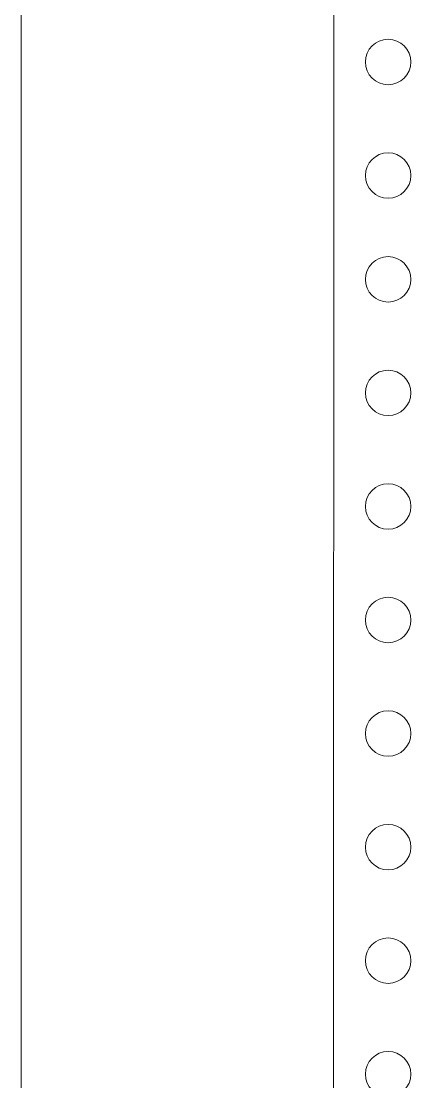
# Model space of a CAD drawing. Header units: millimetres. Extents: x 1880 to 4113, y 771 to 2990.
# Drawn here: x 3441.4 to 3510.1, y 2229.3 to 2416.1 of the extents above; entities that cross this region are included whole.
import ezdxf

# ---------------------------------------------------------------- set-up
doc = ezdxf.new("R2010")
doc.units = ezdxf.units.MM
doc.layers.add('002-PI-Kabelska kanalica', color=150, linetype='Continuous')
doc.layers.add('004-PI-DIN Šina', color=3, linetype='Continuous')

msp = doc.modelspace()

# ---------------------------------------------------------------- linework, layer by layer
at = {"layer": '002-PI-Kabelska kanalica', "color": 0, "linetype": 'ByBlock', "lineweight": 0}
msp.add_line((3441.45, 2624.72), (3441.45, 1193.72), dxfattribs=at)
at = {"layer": '004-PI-DIN Šina', "color": 0, "linetype": 'ByBlock', "lineweight": 0}
msp.add_line((3496.64, 2621.13), (3496.13, 1193.72), dxfattribs=at)
at = {"layer": '004-PI-DIN Šina', "color": 0, "linetype": 'ByBlock', "lineweight": 0, "ltscale": 0.01}
for centre in [(3506.13, 2408.96), (3506.13, 2388.96), (3506.13, 2370.67), (3506.13, 2350.67), (3506.13, 2350.67), (3506.13, 2330.67), (3506.13, 2310.67), (3506.13, 2290.67), (3506.13, 2270.67), (3506.13, 2250.67), (3506.13, 2230.67)]:
    msp.add_circle(centre, 4, dxfattribs=at)

doc.saveas('drawing.dxf')
